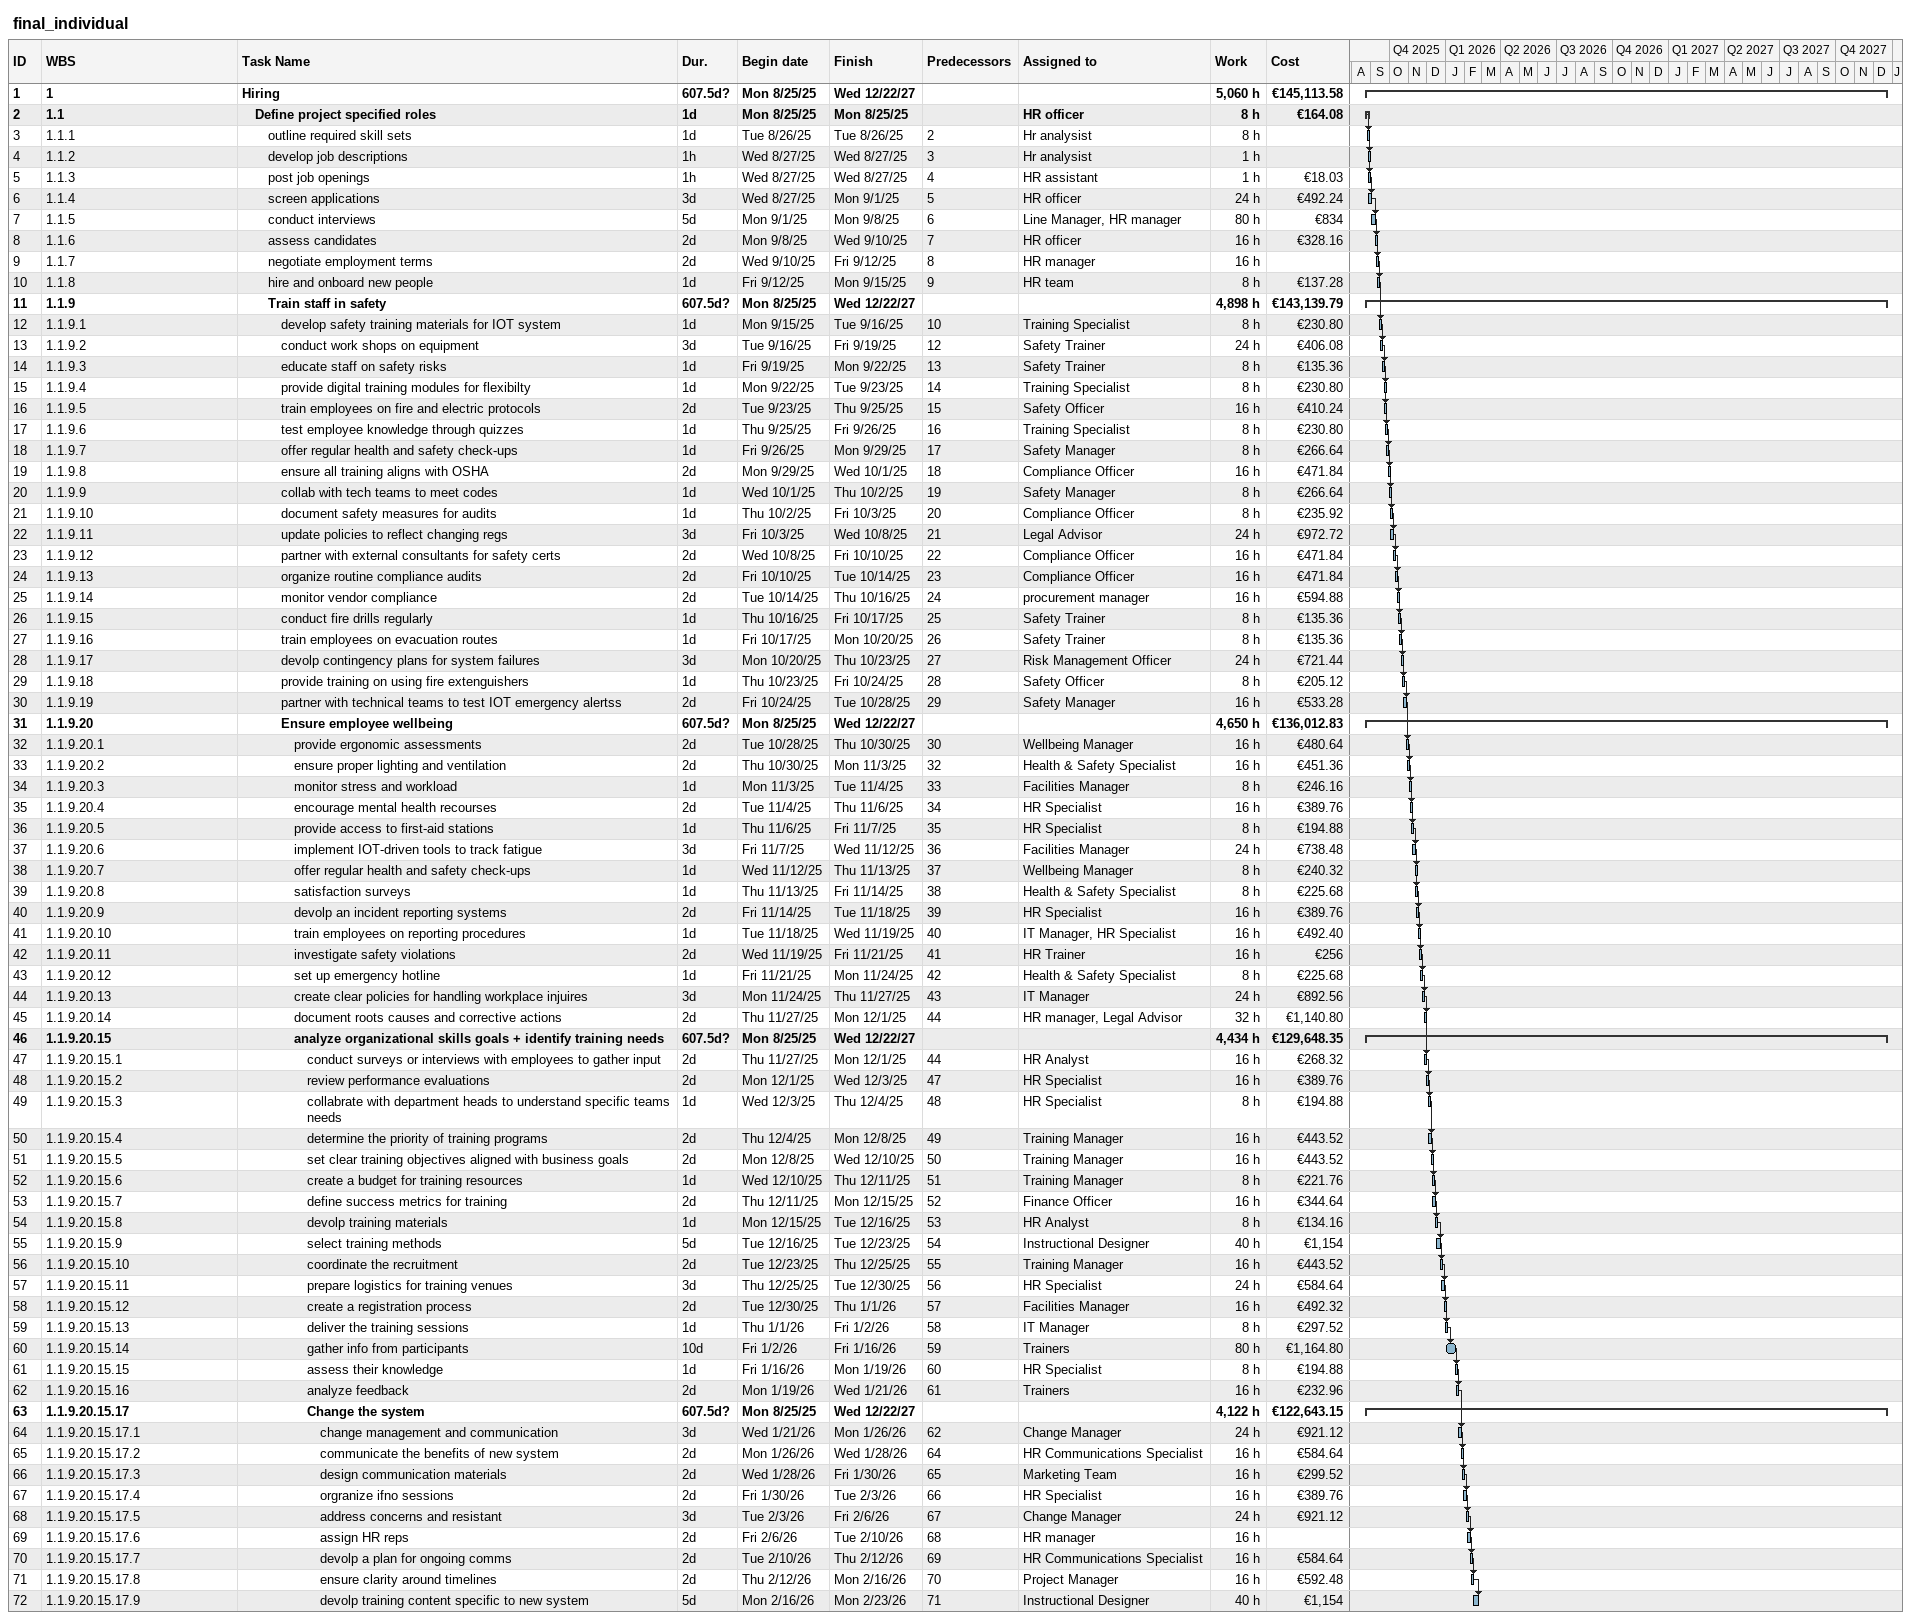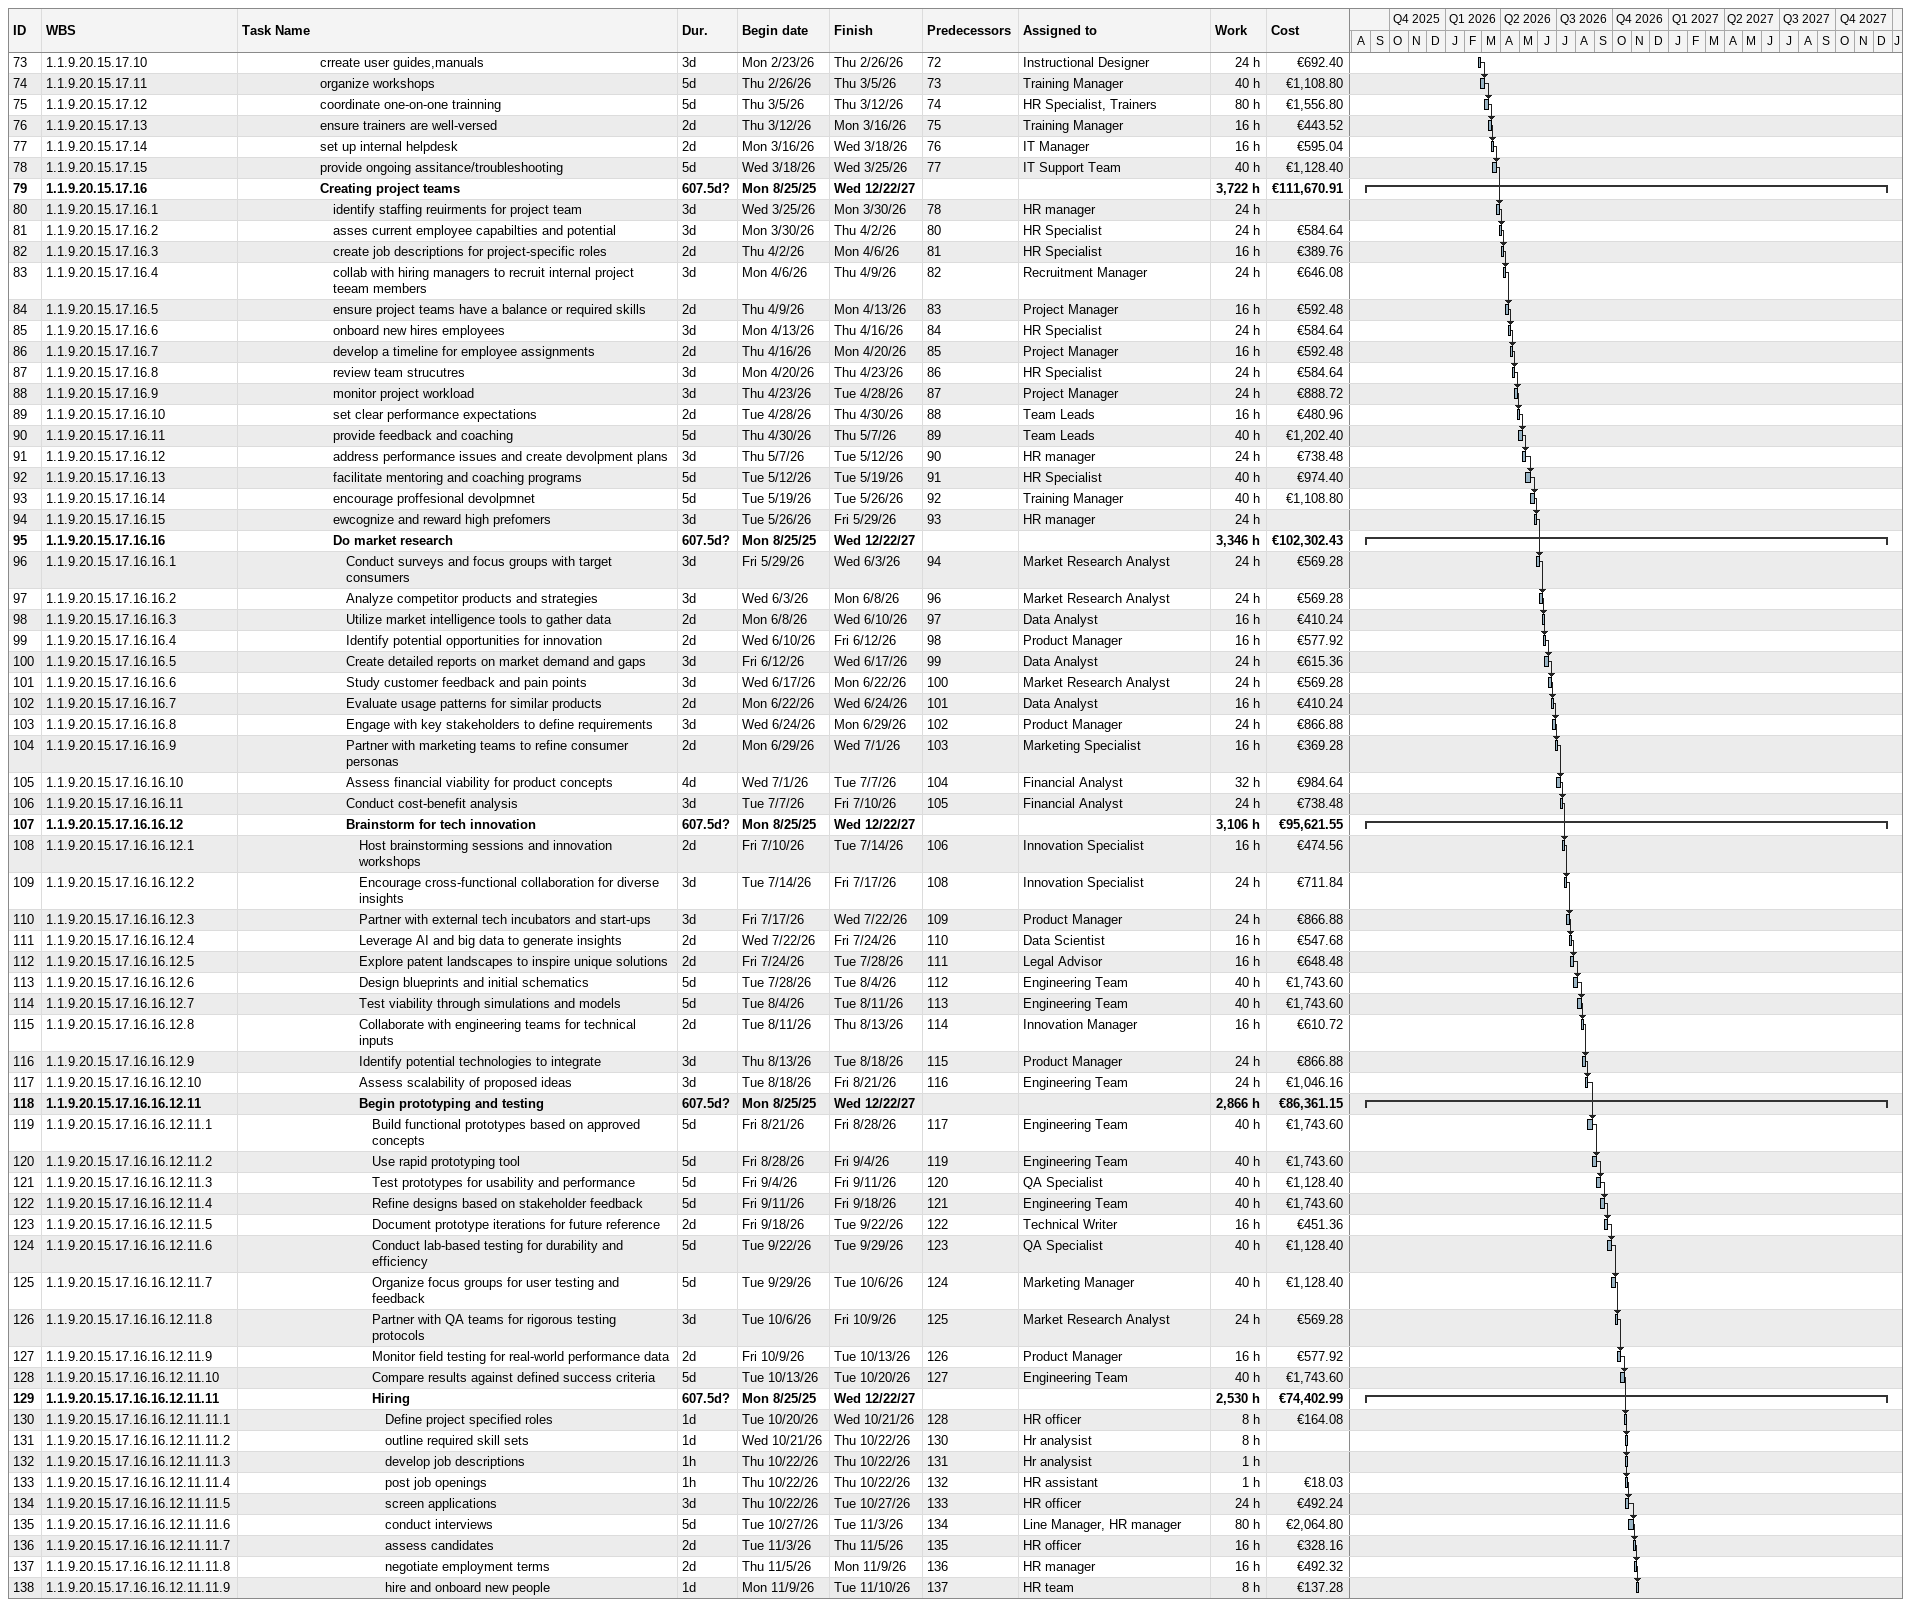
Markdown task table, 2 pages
final_individual

| ID | WBS | Task | Duration | Start | Finish | Predecessors | Resources | Work (h) | Cost (€) |
|---|---|---|---|---|---|---|---|---|---|
| 1 | 1 | **Hiring** | 607.5d? | 2025-08-25 | 2027-12-22 |  |  | 5060 | 145113.58 |
| 2 | 1.1 | **Define project specified roles** | 1d | 2025-08-25 | 2025-08-25 |  | HR officer | 8 | 164.08 |
| 3 | 1.1.1 | outline required skill sets | 1d | 2025-08-26 | 2025-08-26 | 2 | Hr analysist | 8 |  |
| 4 | 1.1.2 | develop job descriptions | 1h | 2025-08-27 | 2025-08-27 | 3 | Hr analysist | 1 |  |
| 5 | 1.1.3 | post job openings | 1h | 2025-08-27 | 2025-08-27 | 4 | HR assistant | 1 | 18.03 |
| 6 | 1.1.4 | screen applications | 3d | 2025-08-27 | 2025-09-01 | 5 | HR officer | 24 | 492.24 |
| 7 | 1.1.5 | conduct interviews | 5d | 2025-09-01 | 2025-09-08 | 6 | Line Manager, HR manager | 80 | 834 |
| 8 | 1.1.6 | assess candidates | 2d | 2025-09-08 | 2025-09-10 | 7 | HR officer | 16 | 328.16 |
| 9 | 1.1.7 | negotiate employment terms | 2d | 2025-09-10 | 2025-09-12 | 8 | HR manager | 16 |  |
| 10 | 1.1.8 | hire and onboard new people | 1d | 2025-09-12 | 2025-09-15 | 9 | HR team | 8 | 137.28 |
| 11 | 1.1.9 | **Train staff in safety** | 607.5d? | 2025-08-25 | 2027-12-22 |  |  | 4898 | 143139.79 |
| 12 | 1.1.9.1 | develop safety training materials for IOT system | 1d | 2025-09-15 | 2025-09-16 | 10 | Training Specialist | 8 | 230.80 |
| 13 | 1.1.9.2 | conduct work shops on equipment | 3d | 2025-09-16 | 2025-09-19 | 12 | Safety Trainer | 24 | 406.08 |
| 14 | 1.1.9.3 | educate staff on safety risks | 1d | 2025-09-19 | 2025-09-22 | 13 | Safety Trainer | 8 | 135.36 |
| 15 | 1.1.9.4 | provide digital training modules for flexibilty | 1d | 2025-09-22 | 2025-09-23 | 14 | Training Specialist | 8 | 230.80 |
| 16 | 1.1.9.5 | train employees on fire and electric protocols | 2d | 2025-09-23 | 2025-09-25 | 15 | Safety Officer | 16 | 410.24 |
| 17 | 1.1.9.6 | test employee knowledge through quizzes | 1d | 2025-09-25 | 2025-09-26 | 16 | Training Specialist | 8 | 230.80 |
| 18 | 1.1.9.7 | offer regular health and safety check-ups | 1d | 2025-09-26 | 2025-09-29 | 17 | Safety Manager | 8 | 266.64 |
| 19 | 1.1.9.8 | ensure all training aligns with OSHA | 2d | 2025-09-29 | 2025-10-01 | 18 | Compliance Officer | 16 | 471.84 |
| 20 | 1.1.9.9 | collab with tech teams to meet codes | 1d | 2025-10-01 | 2025-10-02 | 19 | Safety Manager | 8 | 266.64 |
| 21 | 1.1.9.10 | document safety measures for audits | 1d | 2025-10-02 | 2025-10-03 | 20 | Compliance Officer | 8 | 235.92 |
| 22 | 1.1.9.11 | update policies to reflect changing regs | 3d | 2025-10-03 | 2025-10-08 | 21 | Legal Advisor | 24 | 972.72 |
| 23 | 1.1.9.12 | partner with external consultants for safety certs | 2d | 2025-10-08 | 2025-10-10 | 22 | Compliance Officer | 16 | 471.84 |
| 24 | 1.1.9.13 | organize routine compliance audits | 2d | 2025-10-10 | 2025-10-14 | 23 | Compliance Officer | 16 | 471.84 |
| 25 | 1.1.9.14 | monitor vendor compliance | 2d | 2025-10-14 | 2025-10-16 | 24 | procurement manager | 16 | 594.88 |
| 26 | 1.1.9.15 | conduct fire drills regularly | 1d | 2025-10-16 | 2025-10-17 | 25 | Safety Trainer | 8 | 135.36 |
| 27 | 1.1.9.16 | train employees on evacuation routes | 1d | 2025-10-17 | 2025-10-20 | 26 | Safety Trainer | 8 | 135.36 |
| 28 | 1.1.9.17 | devolp contingency plans for system failures | 3d | 2025-10-20 | 2025-10-23 | 27 | Risk Management Officer | 24 | 721.44 |
| 29 | 1.1.9.18 | provide training on using fire extenguishers | 1d | 2025-10-23 | 2025-10-24 | 28 | Safety Officer | 8 | 205.12 |
| 30 | 1.1.9.19 | partner with technical teams to test IOT emergency alertss | 2d | 2025-10-24 | 2025-10-28 | 29 | Safety Manager | 16 | 533.28 |
| 31 | 1.1.9.20 | **Ensure employee wellbeing** | 607.5d? | 2025-08-25 | 2027-12-22 |  |  | 4650 | 136012.83 |
| 32 | 1.1.9.20.1 | provide ergonomic assessments | 2d | 2025-10-28 | 2025-10-30 | 30 | Wellbeing Manager | 16 | 480.64 |
| 33 | 1.1.9.20.2 | ensure proper lighting and ventilation | 2d | 2025-10-30 | 2025-11-03 | 32 | Health & Safety Specialist | 16 | 451.36 |
| 34 | 1.1.9.20.3 | monitor stress and workload | 1d | 2025-11-03 | 2025-11-04 | 33 | Facilities Manager | 8 | 246.16 |
| 35 | 1.1.9.20.4 | encourage mental health recourses | 2d | 2025-11-04 | 2025-11-06 | 34 | HR Specialist | 16 | 389.76 |
| 36 | 1.1.9.20.5 | provide access to first-aid stations | 1d | 2025-11-06 | 2025-11-07 | 35 | HR Specialist | 8 | 194.88 |
| 37 | 1.1.9.20.6 | implement IOT-driven tools to track fatigue | 3d | 2025-11-07 | 2025-11-12 | 36 | Facilities Manager | 24 | 738.48 |
| 38 | 1.1.9.20.7 | offer regular health and safety check-ups | 1d | 2025-11-12 | 2025-11-13 | 37 | Wellbeing Manager | 8 | 240.32 |
| 39 | 1.1.9.20.8 | satisfaction surveys | 1d | 2025-11-13 | 2025-11-14 | 38 | Health & Safety Specialist | 8 | 225.68 |
| 40 | 1.1.9.20.9 | devolp an incident reporting systems | 2d | 2025-11-14 | 2025-11-18 | 39 | HR Specialist | 16 | 389.76 |
| 41 | 1.1.9.20.10 | train employees on reporting procedures | 1d | 2025-11-18 | 2025-11-19 | 40 | IT Manager, HR Specialist | 16 | 492.40 |
| 42 | 1.1.9.20.11 | investigate safety violations | 2d | 2025-11-19 | 2025-11-21 | 41 | HR Trainer | 16 | 256 |
| 43 | 1.1.9.20.12 | set up emergency hotline | 1d | 2025-11-21 | 2025-11-24 | 42 | Health & Safety Specialist | 8 | 225.68 |
| 44 | 1.1.9.20.13 | create clear policies for handling workplace injuires | 3d | 2025-11-24 | 2025-11-27 | 43 | IT Manager | 24 | 892.56 |
| 45 | 1.1.9.20.14 | document roots causes and corrective actions | 2d | 2025-11-27 | 2025-12-01 | 44 | HR manager, Legal Advisor | 32 | 1140.80 |
| 46 | 1.1.9.20.15 | **analyze organizational skills goals + identify training needs** | 607.5d? | 2025-08-25 | 2027-12-22 |  |  | 4434 | 129648.35 |
| 47 | 1.1.9.20.15.1 | conduct surveys or interviews with employees to gather input | 2d | 2025-11-27 | 2025-12-01 | 44 | HR Analyst | 16 | 268.32 |
| 48 | 1.1.9.20.15.2 | review performance evaluations | 2d | 2025-12-01 | 2025-12-03 | 47 | HR Specialist | 16 | 389.76 |
| 49 | 1.1.9.20.15.3 | collabrate with department heads to understand specific teams needs | 1d | 2025-12-03 | 2025-12-04 | 48 | HR Specialist | 8 | 194.88 |
| 50 | 1.1.9.20.15.4 | determine the priority of training programs | 2d | 2025-12-04 | 2025-12-08 | 49 | Training Manager | 16 | 443.52 |
| 51 | 1.1.9.20.15.5 | set clear training objectives aligned with business goals | 2d | 2025-12-08 | 2025-12-10 | 50 | Training Manager | 16 | 443.52 |
| 52 | 1.1.9.20.15.6 | create a budget for training resources | 1d | 2025-12-10 | 2025-12-11 | 51 | Training Manager | 8 | 221.76 |
| 53 | 1.1.9.20.15.7 | define success metrics for training | 2d | 2025-12-11 | 2025-12-15 | 52 | Finance Officer | 16 | 344.64 |
| 54 | 1.1.9.20.15.8 | devolp training materials | 1d | 2025-12-15 | 2025-12-16 | 53 | HR Analyst | 8 | 134.16 |
| 55 | 1.1.9.20.15.9 | select training methods | 5d | 2025-12-16 | 2025-12-23 | 54 | Instructional Designer | 40 | 1154 |
| 56 | 1.1.9.20.15.10 | coordinate the recruitment | 2d | 2025-12-23 | 2025-12-25 | 55 | Training Manager | 16 | 443.52 |
| 57 | 1.1.9.20.15.11 | prepare logistics for training venues | 3d | 2025-12-25 | 2025-12-30 | 56 | HR Specialist | 24 | 584.64 |
| 58 | 1.1.9.20.15.12 | create a registration process | 2d | 2025-12-30 | 2026-01-01 | 57 | Facilities Manager | 16 | 492.32 |
| 59 | 1.1.9.20.15.13 | deliver the training sessions | 1d | 2026-01-01 | 2026-01-02 | 58 | IT Manager | 8 | 297.52 |
| 60 | 1.1.9.20.15.14 | gather info from participants | 10d | 2026-01-02 | 2026-01-16 | 59 | Trainers | 80 | 1164.80 |
| 61 | 1.1.9.20.15.15 | assess their knowledge | 1d | 2026-01-16 | 2026-01-19 | 60 | HR Specialist | 8 | 194.88 |
| 62 | 1.1.9.20.15.16 | analyze feedback | 2d | 2026-01-19 | 2026-01-21 | 61 | Trainers | 16 | 232.96 |
| 63 | 1.1.9.20.15.17 | **Change the system** | 607.5d? | 2025-08-25 | 2027-12-22 |  |  | 4122 | 122643.15 |
| 64 | 1.1.9.20.15.17.1 | change management and communication | 3d | 2026-01-21 | 2026-01-26 | 62 | Change Manager | 24 | 921.12 |
| 65 | 1.1.9.20.15.17.2 | communicate the benefits of new system | 2d | 2026-01-26 | 2026-01-28 | 64 | HR Communications Specialist | 16 | 584.64 |
| 66 | 1.1.9.20.15.17.3 | design communication materials | 2d | 2026-01-28 | 2026-01-30 | 65 | Marketing Team | 16 | 299.52 |
| 67 | 1.1.9.20.15.17.4 | orgranize ifno sessions | 2d | 2026-01-30 | 2026-02-03 | 66 | HR Specialist | 16 | 389.76 |
| 68 | 1.1.9.20.15.17.5 | address concerns and resistant | 3d | 2026-02-03 | 2026-02-06 | 67 | Change Manager | 24 | 921.12 |
| 69 | 1.1.9.20.15.17.6 | assign HR reps | 2d | 2026-02-06 | 2026-02-10 | 68 | HR manager | 16 |  |
| 70 | 1.1.9.20.15.17.7 | devolp a plan for ongoing comms | 2d | 2026-02-10 | 2026-02-12 | 69 | HR Communications Specialist | 16 | 584.64 |
| 71 | 1.1.9.20.15.17.8 | ensure clarity around timelines | 2d | 2026-02-12 | 2026-02-16 | 70 | Project Manager | 16 | 592.48 |
| 72 | 1.1.9.20.15.17.9 | devolp training content specific to new system | 5d | 2026-02-16 | 2026-02-23 | 71 | Instructional Designer | 40 | 1154 |
| 73 | 1.1.9.20.15.17.10 | crreate user guides,manuals | 3d | 2026-02-23 | 2026-02-26 | 72 | Instructional Designer | 24 | 692.40 |
| 74 | 1.1.9.20.15.17.11 | organize workshops | 5d | 2026-02-26 | 2026-03-05 | 73 | Training Manager | 40 | 1108.80 |
| 75 | 1.1.9.20.15.17.12 | coordinate one-on-one trainning | 5d | 2026-03-05 | 2026-03-12 | 74 | HR Specialist, Trainers | 80 | 1556.80 |
| 76 | 1.1.9.20.15.17.13 | ensure trainers are well-versed | 2d | 2026-03-12 | 2026-03-16 | 75 | Training Manager | 16 | 443.52 |
| 77 | 1.1.9.20.15.17.14 | set up internal helpdesk | 2d | 2026-03-16 | 2026-03-18 | 76 | IT Manager | 16 | 595.04 |
| 78 | 1.1.9.20.15.17.15 | provide ongoing assitance/troubleshooting | 5d | 2026-03-18 | 2026-03-25 | 77 | IT Support Team | 40 | 1128.40 |
| 79 | 1.1.9.20.15.17.16 | **Creating project teams** | 607.5d? | 2025-08-25 | 2027-12-22 |  |  | 3722 | 111670.91 |
| 80 | 1.1.9.20.15.17.16.1 | identify staffing reuirments for project team | 3d | 2026-03-25 | 2026-03-30 | 78 | HR manager | 24 |  |
| 81 | 1.1.9.20.15.17.16.2 | asses current employee capabilties and potential | 3d | 2026-03-30 | 2026-04-02 | 80 | HR Specialist | 24 | 584.64 |
| 82 | 1.1.9.20.15.17.16.3 | create job descriptions for project-specific roles | 2d | 2026-04-02 | 2026-04-06 | 81 | HR Specialist | 16 | 389.76 |
| 83 | 1.1.9.20.15.17.16.4 | collab with hiring managers to recruit internal project teeam members | 3d | 2026-04-06 | 2026-04-09 | 82 | Recruitment Manager | 24 | 646.08 |
| 84 | 1.1.9.20.15.17.16.5 | ensure project teams have a balance or required skills | 2d | 2026-04-09 | 2026-04-13 | 83 | Project Manager | 16 | 592.48 |
| 85 | 1.1.9.20.15.17.16.6 | onboard new hires employees | 3d | 2026-04-13 | 2026-04-16 | 84 | HR Specialist | 24 | 584.64 |
| 86 | 1.1.9.20.15.17.16.7 | develop a timeline for employee assignments | 2d | 2026-04-16 | 2026-04-20 | 85 | Project Manager | 16 | 592.48 |
| 87 | 1.1.9.20.15.17.16.8 | review team strucutres | 3d | 2026-04-20 | 2026-04-23 | 86 | HR Specialist | 24 | 584.64 |
| 88 | 1.1.9.20.15.17.16.9 | monitor project workload | 3d | 2026-04-23 | 2026-04-28 | 87 | Project Manager | 24 | 888.72 |
| 89 | 1.1.9.20.15.17.16.10 | set clear performance expectations | 2d | 2026-04-28 | 2026-04-30 | 88 | Team Leads | 16 | 480.96 |
| 90 | 1.1.9.20.15.17.16.11 | provide feedback and coaching | 5d | 2026-04-30 | 2026-05-07 | 89 | Team Leads | 40 | 1202.40 |
| 91 | 1.1.9.20.15.17.16.12 | address performance issues and create devolpment plans | 3d | 2026-05-07 | 2026-05-12 | 90 | HR manager | 24 | 738.48 |
| 92 | 1.1.9.20.15.17.16.13 | facilitate mentoring and coaching programs | 5d | 2026-05-12 | 2026-05-19 | 91 | HR Specialist | 40 | 974.40 |
| 93 | 1.1.9.20.15.17.16.14 | encourage proffesional devolpmnet | 5d | 2026-05-19 | 2026-05-26 | 92 | Training Manager | 40 | 1108.80 |
| 94 | 1.1.9.20.15.17.16.15 | ewcognize and reward high prefomers | 3d | 2026-05-26 | 2026-05-29 | 93 | HR manager | 24 |  |
| 95 | 1.1.9.20.15.17.16.16 | **Do market research** | 607.5d? | 2025-08-25 | 2027-12-22 |  |  | 3346 | 102302.43 |
| 96 | 1.1.9.20.15.17.16.16.1 | Conduct surveys and focus groups with target consumers | 3d | 2026-05-29 | 2026-06-03 | 94 | Market Research Analyst | 24 | 569.28 |
| 97 | 1.1.9.20.15.17.16.16.2 | Analyze competitor products and strategies | 3d | 2026-06-03 | 2026-06-08 | 96 | Market Research Analyst | 24 | 569.28 |
| 98 | 1.1.9.20.15.17.16.16.3 | Utilize market intelligence tools to gather data | 2d | 2026-06-08 | 2026-06-10 | 97 | Data Analyst | 16 | 410.24 |
| 99 | 1.1.9.20.15.17.16.16.4 | Identify potential opportunities for innovation | 2d | 2026-06-10 | 2026-06-12 | 98 | Product Manager | 16 | 577.92 |
| 100 | 1.1.9.20.15.17.16.16.5 | Create detailed reports on market demand and gaps | 3d | 2026-06-12 | 2026-06-17 | 99 | Data Analyst | 24 | 615.36 |
| 101 | 1.1.9.20.15.17.16.16.6 | Study customer feedback and pain points | 3d | 2026-06-17 | 2026-06-22 | 100 | Market Research Analyst | 24 | 569.28 |
| 102 | 1.1.9.20.15.17.16.16.7 | Evaluate usage patterns for similar products | 2d | 2026-06-22 | 2026-06-24 | 101 | Data Analyst | 16 | 410.24 |
| 103 | 1.1.9.20.15.17.16.16.8 | Engage with key stakeholders to define requirements | 3d | 2026-06-24 | 2026-06-29 | 102 | Product Manager | 24 | 866.88 |
| 104 | 1.1.9.20.15.17.16.16.9 | Partner with marketing teams to refine consumer personas | 2d | 2026-06-29 | 2026-07-01 | 103 | Marketing Specialist | 16 | 369.28 |
| 105 | 1.1.9.20.15.17.16.16.10 | Assess financial viability for product concepts | 4d | 2026-07-01 | 2026-07-07 | 104 | Financial Analyst | 32 | 984.64 |
| 106 | 1.1.9.20.15.17.16.16.11 | Conduct cost-benefit analysis | 3d | 2026-07-07 | 2026-07-10 | 105 | Financial Analyst | 24 | 738.48 |
| 107 | 1.1.9.20.15.17.16.16.12 | **Brainstorm for tech innovation** | 607.5d? | 2025-08-25 | 2027-12-22 |  |  | 3106 | 95621.55 |
| 108 | 1.1.9.20.15.17.16.16.12.1 | Host brainstorming sessions and innovation workshops | 2d | 2026-07-10 | 2026-07-14 | 106 | Innovation Specialist | 16 | 474.56 |
| 109 | 1.1.9.20.15.17.16.16.12.2 | Encourage cross-functional collaboration for diverse insights | 3d | 2026-07-14 | 2026-07-17 | 108 | Innovation Specialist | 24 | 711.84 |
| 110 | 1.1.9.20.15.17.16.16.12.3 | Partner with external tech incubators and start-ups | 3d | 2026-07-17 | 2026-07-22 | 109 | Product Manager | 24 | 866.88 |
| 111 | 1.1.9.20.15.17.16.16.12.4 | Leverage AI and big data to generate insights | 2d | 2026-07-22 | 2026-07-24 | 110 | Data Scientist | 16 | 547.68 |
| 112 | 1.1.9.20.15.17.16.16.12.5 | Explore patent landscapes to inspire unique solutions | 2d | 2026-07-24 | 2026-07-28 | 111 | Legal Advisor | 16 | 648.48 |
| 113 | 1.1.9.20.15.17.16.16.12.6 | Design blueprints and initial schematics | 5d | 2026-07-28 | 2026-08-04 | 112 | Engineering Team | 40 | 1743.60 |
| 114 | 1.1.9.20.15.17.16.16.12.7 | Test viability through simulations and models | 5d | 2026-08-04 | 2026-08-11 | 113 | Engineering Team | 40 | 1743.60 |
| 115 | 1.1.9.20.15.17.16.16.12.8 | Collaborate with engineering teams for technical inputs | 2d | 2026-08-11 | 2026-08-13 | 114 | Innovation Manager | 16 | 610.72 |
| 116 | 1.1.9.20.15.17.16.16.12.9 | Identify potential technologies to integrate | 3d | 2026-08-13 | 2026-08-18 | 115 | Product Manager | 24 | 866.88 |
| 117 | 1.1.9.20.15.17.16.16.12.10 | Assess scalability of proposed ideas | 3d | 2026-08-18 | 2026-08-21 | 116 | Engineering Team | 24 | 1046.16 |
| 118 | 1.1.9.20.15.17.16.16.12.11 | **Begin prototyping and testing** | 607.5d? | 2025-08-25 | 2027-12-22 |  |  | 2866 | 86361.15 |
| 119 | 1.1.9.20.15.17.16.16.12.11.1 | Build functional prototypes based on approved concepts | 5d | 2026-08-21 | 2026-08-28 | 117 | Engineering Team | 40 | 1743.60 |
| 120 | 1.1.9.20.15.17.16.16.12.11.2 | Use rapid prototyping tool | 5d | 2026-08-28 | 2026-09-04 | 119 | Engineering Team | 40 | 1743.60 |
| 121 | 1.1.9.20.15.17.16.16.12.11.3 | Test prototypes for usability and performance | 5d | 2026-09-04 | 2026-09-11 | 120 | QA Specialist | 40 | 1128.40 |
| 122 | 1.1.9.20.15.17.16.16.12.11.4 | Refine designs based on stakeholder feedback | 5d | 2026-09-11 | 2026-09-18 | 121 | Engineering Team | 40 | 1743.60 |
| 123 | 1.1.9.20.15.17.16.16.12.11.5 | Document prototype iterations for future reference | 2d | 2026-09-18 | 2026-09-22 | 122 | Technical Writer | 16 | 451.36 |
| 124 | 1.1.9.20.15.17.16.16.12.11.6 | Conduct lab-based testing for durability and efficiency | 5d | 2026-09-22 | 2026-09-29 | 123 | QA Specialist | 40 | 1128.40 |
| 125 | 1.1.9.20.15.17.16.16.12.11.7 | Organize focus groups for user testing and feedback | 5d | 2026-09-29 | 2026-10-06 | 124 | Marketing Manager | 40 | 1128.40 |
| 126 | 1.1.9.20.15.17.16.16.12.11.8 | Partner with QA teams for rigorous testing protocols | 3d | 2026-10-06 | 2026-10-09 | 125 | Market Research Analyst | 24 | 569.28 |
| 127 | 1.1.9.20.15.17.16.16.12.11.9 | Monitor field testing for real-world performance data | 2d | 2026-10-09 | 2026-10-13 | 126 | Product Manager | 16 | 577.92 |
| 128 | 1.1.9.20.15.17.16.16.12.11.10 | Compare results against defined success criteria | 5d | 2026-10-13 | 2026-10-20 | 127 | Engineering Team | 40 | 1743.60 |
| 129 | 1.1.9.20.15.17.16.16.12.11.11 | **Hiring** | 607.5d? | 2025-08-25 | 2027-12-22 |  |  | 2530 | 74402.99 |
| 130 | 1.1.9.20.15.17.16.16.12.11.11.1 | Define project specified roles | 1d | 2026-10-20 | 2026-10-21 | 128 | HR officer | 8 | 164.08 |
| 131 | 1.1.9.20.15.17.16.16.12.11.11.2 | outline required skill sets | 1d | 2026-10-21 | 2026-10-22 | 130 | Hr analysist | 8 |  |
| 132 | 1.1.9.20.15.17.16.16.12.11.11.3 | develop job descriptions | 1h | 2026-10-22 | 2026-10-22 | 131 | Hr analysist | 1 |  |
| 133 | 1.1.9.20.15.17.16.16.12.11.11.4 | post job openings | 1h | 2026-10-22 | 2026-10-22 | 132 | HR assistant | 1 | 18.03 |
| 134 | 1.1.9.20.15.17.16.16.12.11.11.5 | screen applications | 3d | 2026-10-22 | 2026-10-27 | 133 | HR officer | 24 | 492.24 |
| 135 | 1.1.9.20.15.17.16.16.12.11.11.6 | conduct interviews | 5d | 2026-10-27 | 2026-11-03 | 134 | Line Manager, HR manager | 80 | 2064.80 |
| 136 | 1.1.9.20.15.17.16.16.12.11.11.7 | assess candidates | 2d | 2026-11-03 | 2026-11-05 | 135 | HR officer | 16 | 328.16 |
| 137 | 1.1.9.20.15.17.16.16.12.11.11.8 | negotiate employment terms | 2d | 2026-11-05 | 2026-11-09 | 136 | HR manager | 16 | 492.32 |
| 138 | 1.1.9.20.15.17.16.16.12.11.11.9 | hire and onboard new people | 1d | 2026-11-09 | 2026-11-10 | 137 | HR team | 8 | 137.28 |
